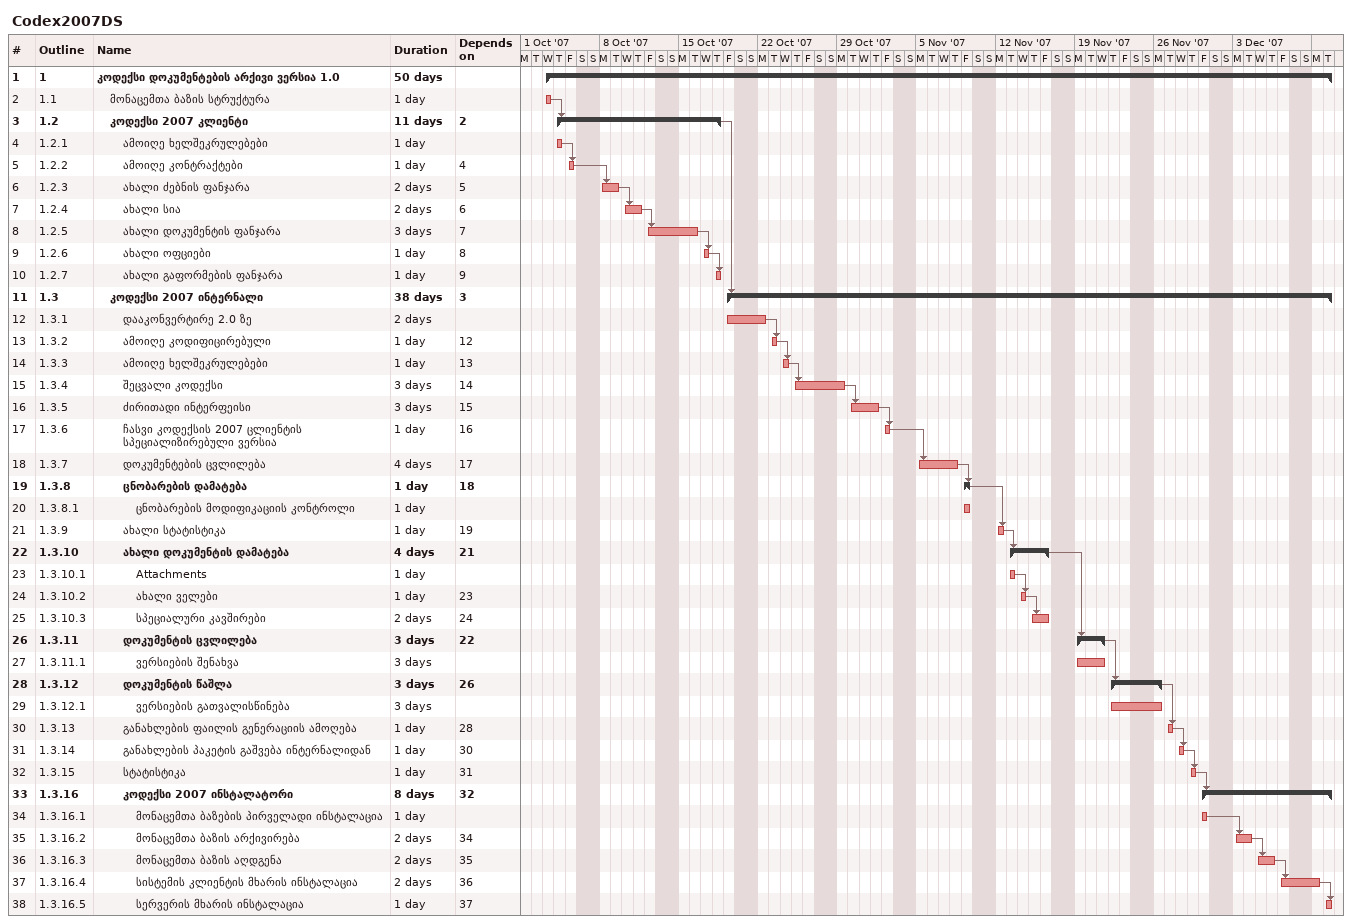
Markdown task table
Codex2007DS

| ID | WBS | Task | Duration | Start | Finish | Predecessors |
|---|---|---|---|---|---|---|
| 1 | 1 | **კოდექსი დოკუმენტების არქივი ვერსია 1.0** | 50d | 2007-10-03 | 2007-12-11 |  |
| 2 | 1.1 | მონაცემთა ბაზის სტრუქტურა | 1d | 2007-10-03 | 2007-10-03 |  |
| 3 | 1.2 | **კოდექსი 2007 კლიენტი** | 11d | 2007-10-04 | 2007-10-18 | 2 |
| 4 | 1.2.1 | ამოიღე ხელშეკრულებები | 1d | 2007-10-04 | 2007-10-04 |  |
| 5 | 1.2.2 | ამოიღე კონტრაქტები | 1d | 2007-10-05 | 2007-10-05 | 4 |
| 6 | 1.2.3 | ახალი ძებნის ფანჯარა | 2d | 2007-10-08 | 2007-10-09 | 5 |
| 7 | 1.2.4 | ახალი სია | 2d | 2007-10-10 | 2007-10-11 | 6 |
| 8 | 1.2.5 | ახალი დოკუმენტის ფანჯარა | 3d | 2007-10-12 | 2007-10-16 | 7 |
| 9 | 1.2.6 | ახალი ოფციები | 1d | 2007-10-17 | 2007-10-17 | 8 |
| 10 | 1.2.7 | ახალი გაფორმების ფანჯარა | 1d | 2007-10-18 | 2007-10-18 | 9 |
| 11 | 1.3 | **კოდექსი 2007 ინტერნალი** | 38d | 2007-10-19 | 2007-12-11 | 3 |
| 12 | 1.3.1 | დააკონვერტირე 2.0 ზე | 2d | 2007-10-19 | 2007-10-22 |  |
| 13 | 1.3.2 | ამოიღე კოდიფიცირებული | 1d | 2007-10-23 | 2007-10-23 | 12 |
| 14 | 1.3.3 | ამოიღე ხელშეკრულებები | 1d | 2007-10-24 | 2007-10-24 | 13 |
| 15 | 1.3.4 | შეცვალი კოდექსი | 3d | 2007-10-25 | 2007-10-29 | 14 |
| 16 | 1.3.5 | ძირითადი ინტერფეისი | 3d | 2007-10-30 | 2007-11-01 | 15 |
| 17 | 1.3.6 | ჩასვი კოდექსის 2007 ცლიენტის სპეციალიზირებული ვერსია | 1d | 2007-11-02 | 2007-11-02 | 16 |
| 18 | 1.3.7 | დოკუმენტების ცვლილება | 4d | 2007-11-05 | 2007-11-08 | 17 |
| 19 | 1.3.8 | **ცნობარების დამატება** | 1d | 2007-11-09 | 2007-11-09 | 18 |
| 20 | 1.3.8.1 | ცნობარების მოდიფიკაციის კონტროლი | 1d | 2007-11-09 | 2007-11-09 |  |
| 21 | 1.3.9 | ახალი სტატისტიკა | 1d | 2007-11-12 | 2007-11-12 | 19 |
| 22 | 1.3.10 | **ახალი დოკუმენტის დამატება** | 4d | 2007-11-13 | 2007-11-16 | 21 |
| 23 | 1.3.10.1 | Attachments | 1d | 2007-11-13 | 2007-11-13 |  |
| 24 | 1.3.10.2 | ახალი ველები | 1d | 2007-11-14 | 2007-11-14 | 23 |
| 25 | 1.3.10.3 | სპეციალური კავშირები | 2d | 2007-11-15 | 2007-11-16 | 24 |
| 26 | 1.3.11 | **დოკუმენტის ცვლილება** | 3d | 2007-11-19 | 2007-11-21 | 22 |
| 27 | 1.3.11.1 | ვერსიების შენახვა | 3d | 2007-11-19 | 2007-11-21 |  |
| 28 | 1.3.12 | **დოკუმენტის წაშლა** | 3d | 2007-11-22 | 2007-11-26 | 26 |
| 29 | 1.3.12.1 | ვერსიების გათვალისწინება | 3d | 2007-11-22 | 2007-11-26 |  |
| 30 | 1.3.13 | განახლების ფაილის გენერაციის ამოღება | 1d | 2007-11-27 | 2007-11-27 | 28 |
| 31 | 1.3.14 | განახლების პაკეტის გაშვება ინტერნალიდან | 1d | 2007-11-28 | 2007-11-28 | 30 |
| 32 | 1.3.15 | სტატისტიკა | 1d | 2007-11-29 | 2007-11-29 | 31 |
| 33 | 1.3.16 | **კოდექსი 2007 ინსტალატორი** | 8d | 2007-11-30 | 2007-12-11 | 32 |
| 34 | 1.3.16.1 | მონაცემთა ბაზების პირველადი ინსტალაცია | 1d | 2007-11-30 | 2007-11-30 |  |
| 35 | 1.3.16.2 | მონაცემთა ბაზის არქივირება | 2d | 2007-12-03 | 2007-12-04 | 34 |
| 36 | 1.3.16.3 | მონაცემთა ბაზის აღდგენა | 2d | 2007-12-05 | 2007-12-06 | 35 |
| 37 | 1.3.16.4 | სისტემის კლიენტის მხარის ინსტალაცია | 2d | 2007-12-07 | 2007-12-10 | 36 |
| 38 | 1.3.16.5 | სერვერის მხარის ინსტალაცია | 1d | 2007-12-11 | 2007-12-11 | 37 |
